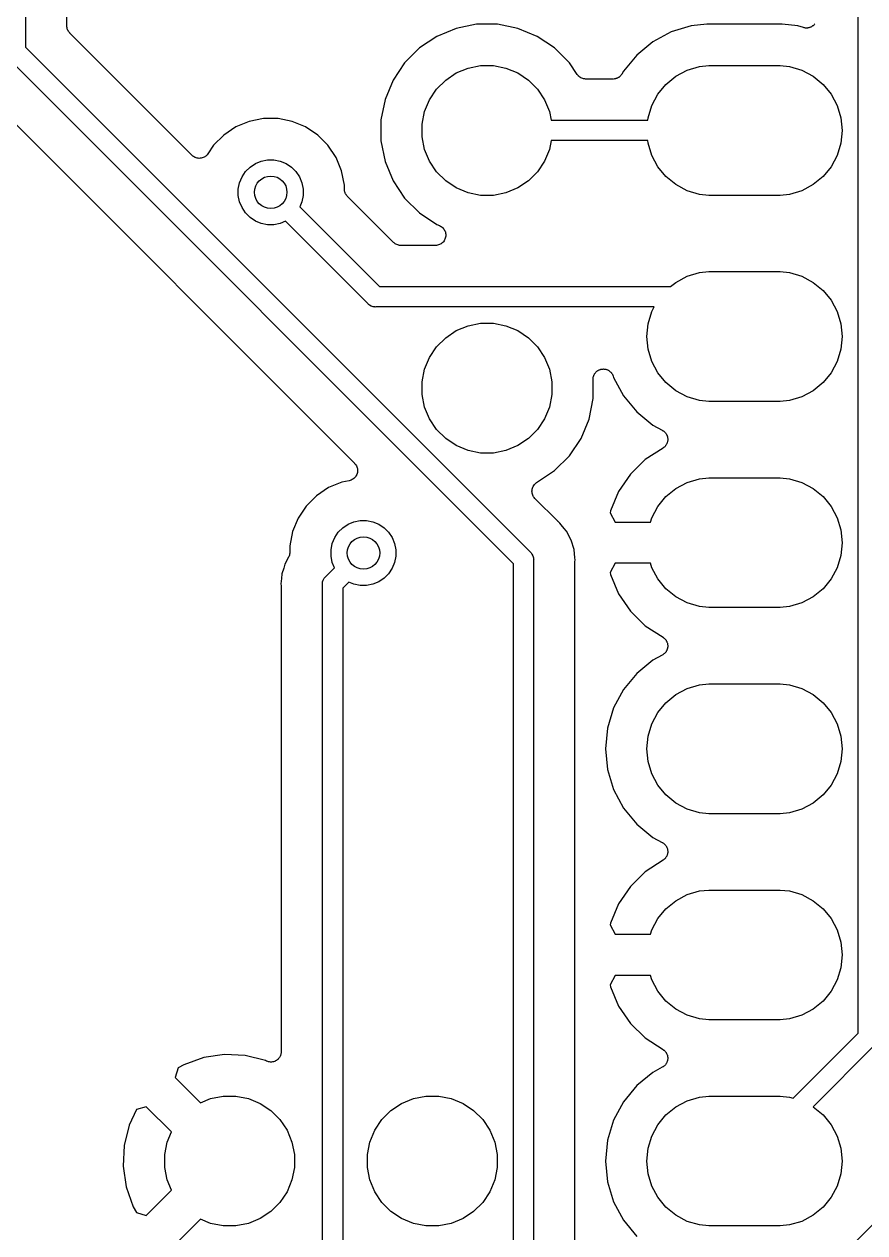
# Model space of a CAD drawing. Extents: x 19 to 115, y -142 to -17.
# Drawn here: x 80.02 to 90.38, y -134.23 to -119.34 of the extents above; entities that cross this region are included whole.
import ezdxf

# ---------------------------------------------------------------- set-up
doc = ezdxf.new("R2010")
doc.units = 0
doc.layers.add('BLACK', color=7, linetype='CONTINUOUS')

msp = doc.modelspace()

# ---------------------------------------------------------------- linework, layer by layer
at = {"layer": 'BLACK', "linetype": 'CONTINUOUS'}
for p, q in [((80.035, -118.043), (80.035, -119.623)), ((80.543, -119.36), (80.543, -118.488)), ((90.3, -131.773), (90.3, -118.417)), ((80.5441, -119.372), (80.543, -119.36)), ((80.5452, -119.384), (80.5441, -119.372)), ((80.5454, -119.384), (80.5452, -119.384)), ((80.5454, -119.385), (80.5454, -119.384)), ((80.5488, -119.396), (80.5454, -119.385)), ((80.5521, -119.407), (80.5488, -119.396)), ((80.5524, -119.408), (80.5521, -119.407)), ((80.5526, -119.409), (80.5524, -119.408)), ((80.5581, -119.419), (80.5526, -119.409)), ((80.5635, -119.429), (80.5581, -119.419)), ((80.5639, -119.43), (80.5635, -119.429)), ((80.5642, -119.43), (80.5639, -119.43)), ((80.5716, -119.44), (80.5642, -119.43)), ((80.579, -119.449), (80.5716, -119.44)), ((80.5799, -119.45), (80.579, -119.449)), ((85.3435, -119.392), (85.1054, -119.491)), ((85.5962, -119.342), (85.3435, -119.392)), ((85.8538, -119.342), (85.5962, -119.342)), ((86.1065, -119.392), (85.8538, -119.342)), ((86.3446, -119.491), (86.1065, -119.392)), ((87.997, -119.436), (87.7698, -119.557)), ((88.2436, -119.361), (87.997, -119.436)), ((88.4357, -119.342), (88.2436, -119.361)), ((89.3643, -119.342), (88.4357, -119.342)), ((89.5564, -119.361), (89.3643, -119.342)), ((89.6281, -119.383), (89.5564, -119.361)), ((89.6339, -119.384), (89.6281, -119.383)), ((89.6395, -119.386), (89.6339, -119.384)), ((89.646, -119.386), (89.6395, -119.386)), ((89.6525, -119.388), (89.646, -119.386)), ((89.6583, -119.388), (89.6525, -119.388)), ((89.6641, -119.388), (89.6583, -119.388)), ((89.6707, -119.388), (89.6641, -119.388)), ((89.6772, -119.388), (89.6707, -119.388)), ((89.683, -119.386), (89.6772, -119.388)), ((89.6888, -119.386), (89.683, -119.386)), ((89.6951, -119.384), (89.6888, -119.386)), ((89.7016, -119.383), (89.6951, -119.384)), ((89.707, -119.381), (89.7016, -119.383)), ((89.7126, -119.379), (89.707, -119.381)), ((89.7184, -119.376), (89.7126, -119.379)), ((89.7245, -119.373), (89.7184, -119.376)), ((89.7294, -119.37), (89.7245, -119.373)), ((89.7346, -119.367), (89.7294, -119.37)), ((89.7397, -119.363), (89.7346, -119.367)), ((89.7451, -119.36), (89.7397, -119.363)), ((89.7493, -119.356), (89.7451, -119.36)), ((89.7539, -119.352), (89.7493, -119.356)), ((89.7581, -119.347), (89.7539, -119.352)), ((89.7628, -119.342), (89.7581, -119.347)), ((89.766, -119.337), (89.7628, -119.342)), ((80.5802, -119.45), (80.5799, -119.45)), ((80.5799, -119.45), (80.5799, -119.45)), ((80.5799, -119.45), (80.5799, -119.45)), ((82.0873, -120.957), (80.5802, -119.45)), ((85.1054, -119.491), (84.8912, -119.634)), ((86.5588, -119.634), (86.3446, -119.491)), ((87.7698, -119.557), (87.5706, -119.721)), ((80.035, -119.623), (86.2591, -125.847)), ((84.8912, -119.634), (84.709, -119.816)), ((86.741, -119.816), (86.5588, -119.634)), ((87.5706, -119.721), (87.4072, -119.92)), ((86.05, -125.992), (79.826, -119.768)), ((84.709, -119.816), (84.5659, -120.03)), ((85.3461, -119.941), (85.4916, -119.881)), ((85.4916, -119.881), (85.6462, -119.85)), ((85.6462, -119.85), (85.8038, -119.85)), ((85.8038, -119.85), (85.9584, -119.881)), ((85.9584, -119.881), (86.1039, -119.941)), ((86.8374, -119.961), (86.741, -119.816)), ((88.1924, -119.907), (88.3432, -119.862)), ((88.3432, -119.862), (88.4607, -119.85)), ((88.4607, -119.85), (89.3393, -119.85)), ((89.3393, -119.85), (89.4568, -119.862)), ((89.4568, -119.862), (89.6076, -119.907)), ((84.5659, -120.03), (84.4673, -120.268)), ((85.1036, -120.14), (85.215, -120.029)), ((85.215, -120.029), (85.3461, -119.941)), ((86.1039, -119.941), (86.235, -120.029)), ((86.235, -120.029), (86.3464, -120.14)), ((86.8449, -119.97), (86.8374, -119.961)), ((86.8523, -119.979), (86.8449, -119.97)), ((86.8528, -119.979), (86.8523, -119.979)), ((86.8532, -119.98), (86.8528, -119.979)), ((86.8623, -119.987), (86.8532, -119.98)), ((86.8713, -119.995), (86.8623, -119.987)), ((86.8718, -119.995), (86.8713, -119.995)), ((86.8723, -119.995), (86.8718, -119.995)), ((86.8827, -120.001), (86.8723, -119.995)), ((86.893, -120.007), (86.8827, -120.001)), ((86.8936, -120.007), (86.893, -120.007)), ((86.8941, -120.007), (86.8936, -120.007)), ((86.9054, -120.011), (86.8941, -120.007)), ((86.9166, -120.014), (86.9054, -120.011)), ((86.9172, -120.014), (86.9166, -120.014)), ((86.9178, -120.014), (86.9172, -120.014)), ((86.9296, -120.016), (86.9178, -120.014)), ((86.9413, -120.017), (86.9296, -120.016)), ((86.9425, -120.017), (86.9413, -120.017)), ((86.943, -120.017), (86.9425, -120.017)), ((86.9425, -120.017), (86.9425, -120.017)), ((86.9425, -120.017), (86.9425, -120.017)), ((87.2791, -120.017), (86.943, -120.017)), ((87.2847, -120.016), (87.2791, -120.017)), ((87.2903, -120.017), (87.2847, -120.016)), ((87.297, -120.015), (87.2903, -120.017)), ((87.3038, -120.015), (87.297, -120.015)), ((87.3092, -120.013), (87.3038, -120.015)), ((87.3147, -120.012), (87.3092, -120.013)), ((87.321, -120.009), (87.3147, -120.012)), ((87.3275, -120.007), (87.321, -120.009)), ((87.3325, -120.005), (87.3275, -120.007)), ((87.3377, -120.003), (87.3325, -120.005)), ((87.3434, -119.999), (87.3377, -120.003)), ((87.3494, -119.996), (87.3434, -119.999)), ((87.3537, -119.992), (87.3494, -119.996)), ((87.3585, -119.989), (87.3537, -119.992)), ((87.3633, -119.984), (87.3585, -119.989)), ((87.3686, -119.98), (87.3633, -119.984)), ((87.3722, -119.976), (87.3686, -119.98)), ((87.3762, -119.972), (87.3722, -119.976)), ((87.3801, -119.966), (87.3762, -119.972)), ((87.3844, -119.961), (87.3801, -119.966)), ((87.3871, -119.956), (87.3844, -119.961)), ((87.3903, -119.951), (87.3871, -119.956)), ((87.3911, -119.95), (87.3903, -119.951)), ((87.4072, -119.92), (87.3911, -119.95)), ((87.9316, -120.082), (88.0534, -119.982)), ((88.0534, -119.982), (88.1924, -119.907)), ((89.6076, -119.907), (89.7466, -119.982)), ((89.7466, -119.982), (89.8684, -120.082)), ((79.4888, -120.149), (84.0914, -124.752)), ((85.016, -120.271), (85.1036, -120.14)), ((86.3464, -120.14), (86.434, -120.271)), ((87.8316, -120.203), (87.9316, -120.082)), ((89.8684, -120.082), (89.9684, -120.203)), ((84.4673, -120.268), (84.417, -120.521)), ((84.9557, -120.417), (85.016, -120.271)), ((86.434, -120.271), (86.4943, -120.417)), ((87.7116, -120.493), (87.7573, -120.342)), ((87.7573, -120.342), (87.8316, -120.203)), ((89.9684, -120.203), (90.0427, -120.342)), ((90.0427, -120.342), (90.0884, -120.493)), ((84.925, -120.571), (84.9557, -120.417)), ((86.4943, -120.417), (86.5158, -120.525)), ((82.6279, -120.607), (82.4792, -120.707)), ((82.7931, -120.539), (82.6279, -120.607)), ((82.9686, -120.504), (82.7931, -120.539)), ((83.1474, -120.504), (82.9686, -120.504)), ((83.3229, -120.539), (83.1474, -120.504)), ((83.4881, -120.607), (83.3229, -120.539)), ((83.6368, -120.707), (83.4881, -120.607)), ((84.417, -120.521), (84.417, -120.779)), ((84.925, -120.729), (84.925, -120.571)), ((86.5158, -120.525), (87.7084, -120.525)), ((87.7084, -120.525), (87.7116, -120.493)), ((90.0884, -120.493), (90.1039, -120.65)), ((82.4792, -120.707), (82.3527, -120.833)), ((83.7633, -120.833), (83.6368, -120.707)), ((84.417, -120.779), (84.4673, -121.032)), ((84.9557, -120.883), (84.925, -120.729)), ((86.5158, -120.775), (86.4943, -120.883)), ((87.7084, -120.775), (86.5158, -120.775)), ((87.7116, -120.807), (87.7084, -120.775)), ((90.1039, -120.65), (90.0884, -120.807)), ((82.2817, -120.939), (82.274, -120.949)), ((82.2822, -120.939), (82.2817, -120.939)), ((82.2827, -120.938), (82.2822, -120.939)), ((82.2822, -120.939), (82.2822, -120.939)), ((82.2822, -120.939), (82.2822, -120.939)), ((82.3527, -120.833), (82.2827, -120.938)), ((83.8627, -120.982), (83.7633, -120.833)), ((85.016, -121.029), (84.9557, -120.883)), ((86.4943, -120.883), (86.434, -121.029)), ((87.7573, -120.958), (87.7116, -120.807)), ((90.0884, -120.807), (90.0427, -120.958)), ((82.0966, -120.965), (82.0873, -120.957)), ((82.1059, -120.972), (82.0966, -120.965)), ((82.1062, -120.973), (82.1059, -120.972)), ((82.1065, -120.973), (82.1062, -120.973)), ((82.117, -120.979), (82.1065, -120.973)), ((82.1276, -120.984), (82.117, -120.979)), ((82.128, -120.984), (82.1276, -120.984)), ((82.1283, -120.985), (82.128, -120.984)), ((82.1399, -120.988), (82.1283, -120.985)), ((82.1513, -120.992), (82.1399, -120.988)), ((82.1517, -120.992), (82.1513, -120.992)), ((82.152, -120.992), (82.1517, -120.992)), ((82.164, -120.993), (82.152, -120.992)), ((82.1759, -120.994), (82.164, -120.993)), ((82.1763, -120.994), (82.1759, -120.994)), ((82.1767, -120.994), (82.1763, -120.994)), ((82.1887, -120.993), (82.1767, -120.994)), ((82.2006, -120.992), (82.1887, -120.993)), ((82.201, -120.992), (82.2006, -120.992)), ((82.2014, -120.992), (82.201, -120.992)), ((82.213, -120.989), (82.2014, -120.992)), ((82.2244, -120.985), (82.213, -120.989)), ((82.2247, -120.985), (82.2244, -120.985)), ((82.2251, -120.985), (82.2247, -120.985)), ((82.2359, -120.979), (82.2251, -120.985)), ((82.2464, -120.974), (82.2359, -120.979)), ((82.2467, -120.974), (82.2464, -120.974)), ((82.2471, -120.973), (82.2467, -120.974)), ((82.2564, -120.966), (82.2471, -120.973)), ((82.2658, -120.958), (82.2564, -120.966)), ((82.266, -120.958), (82.2658, -120.958)), ((82.2663, -120.958), (82.266, -120.958)), ((82.274, -120.949), (82.2663, -120.958)), ((82.803, -121.101), (82.8685, -121.058)), ((82.8685, -121.058), (82.9413, -121.027)), ((82.9413, -121.027), (83.0186, -121.012)), ((83.0186, -121.012), (83.0974, -121.012)), ((83.0974, -121.012), (83.1747, -121.027)), ((83.1747, -121.027), (83.2475, -121.058)), ((83.2475, -121.058), (83.313, -121.101)), ((83.9311, -121.147), (83.8627, -120.982)), ((84.4673, -121.032), (84.5659, -121.27)), ((85.1036, -121.16), (85.016, -121.029)), ((86.434, -121.029), (86.3464, -121.16)), ((87.8316, -121.097), (87.7573, -120.958)), ((90.0427, -120.958), (89.9684, -121.097)), ((82.6734, -121.295), (82.7035, -121.223)), ((82.7035, -121.223), (82.7473, -121.157)), ((82.7473, -121.157), (82.803, -121.101)), ((83.313, -121.101), (83.3687, -121.157)), ((83.3687, -121.157), (83.4125, -121.223)), ((83.4125, -121.223), (83.4426, -121.295)), ((83.966, -121.323), (83.9311, -121.147)), ((85.215, -121.271), (85.1036, -121.16)), ((86.3464, -121.16), (86.235, -121.271)), ((87.9316, -121.218), (87.8316, -121.097)), ((88.0534, -121.318), (87.9316, -121.218)), ((89.8684, -121.218), (89.7466, -121.318)), ((89.9684, -121.097), (89.8684, -121.218)), ((82.658, -121.373), (82.6734, -121.295)), ((82.658, -121.451), (82.658, -121.373)), ((83.4426, -121.295), (83.458, -121.373)), ((83.458, -121.373), (83.458, -121.451)), ((83.966, -121.372), (83.966, -121.323)), ((83.9671, -121.384), (83.966, -121.372)), ((83.9682, -121.396), (83.9671, -121.384)), ((84.5659, -121.27), (84.709, -121.484)), ((85.3461, -121.359), (85.215, -121.271)), ((85.4916, -121.419), (85.3461, -121.359)), ((86.1039, -121.359), (85.9584, -121.419)), ((86.235, -121.271), (86.1039, -121.359)), ((88.1924, -121.393), (88.0534, -121.318)), ((89.7466, -121.318), (89.6076, -121.393)), ((82.6734, -121.529), (82.658, -121.451)), ((82.7035, -121.601), (82.6734, -121.529)), ((83.4426, -121.529), (83.4159, -121.593)), ((83.458, -121.451), (83.4426, -121.529)), ((83.9684, -121.396), (83.9682, -121.396)), ((83.9684, -121.397), (83.9684, -121.396)), ((83.9718, -121.408), (83.9684, -121.397)), ((83.9751, -121.419), (83.9718, -121.408)), ((83.9754, -121.42), (83.9751, -121.419)), ((83.9756, -121.421), (83.9754, -121.42)), ((83.9811, -121.431), (83.9756, -121.421)), ((83.9865, -121.441), (83.9811, -121.431)), ((83.9869, -121.442), (83.9865, -121.441)), ((83.9872, -121.442), (83.9869, -121.442)), ((83.9946, -121.452), (83.9872, -121.442)), ((84.002, -121.461), (83.9946, -121.452)), ((84.0029, -121.462), (84.002, -121.461)), ((84.0032, -121.462), (84.0029, -121.462)), ((84.0029, -121.462), (84.0029, -121.462)), ((84.0029, -121.462), (84.0029, -121.462)), ((84.571, -122.03), (84.0032, -121.462)), ((84.709, -121.484), (84.8912, -121.666)), ((85.6462, -121.45), (85.4916, -121.419)), ((85.8038, -121.45), (85.6462, -121.45)), ((85.9584, -121.419), (85.8038, -121.45)), ((88.3432, -121.438), (88.1924, -121.393)), ((88.4607, -121.45), (88.3432, -121.438)), ((89.3393, -121.45), (88.4607, -121.45)), ((89.4568, -121.438), (89.3393, -121.45)), ((89.6076, -121.393), (89.4568, -121.438)), ((82.7473, -121.667), (82.7035, -121.601)), ((82.803, -121.723), (82.7473, -121.667)), ((83.4159, -121.593), (84.3978, -122.575)), ((84.8912, -121.666), (85.1054, -121.809)), ((82.8685, -121.766), (82.803, -121.723)), ((82.9413, -121.797), (82.8685, -121.766)), ((83.0186, -121.812), (82.9413, -121.797)), ((83.0974, -121.812), (83.0186, -121.812)), ((83.1747, -121.797), (83.0974, -121.812)), ((83.2391, -121.77), (83.1747, -121.797)), ((84.2533, -122.784), (83.2391, -121.77)), ((85.1054, -121.809), (85.1381, -121.823)), ((85.1381, -121.823), (85.1395, -121.823)), ((85.1395, -121.823), (85.1395, -121.823)), ((85.1395, -121.823), (85.1395, -121.823)), ((85.1395, -121.823), (85.1397, -121.823)), ((85.1397, -121.823), (85.1506, -121.829)), ((85.1506, -121.829), (85.1612, -121.835)), ((85.1612, -121.835), (85.1613, -121.835)), ((85.1613, -121.835), (85.1614, -121.835)), ((85.1614, -121.835), (85.1708, -121.843)), ((85.1708, -121.843), (85.1802, -121.851)), ((85.1802, -121.851), (85.1803, -121.851)), ((85.1803, -121.851), (85.1804, -121.851)), ((85.1804, -121.851), (85.1878, -121.861)), ((85.1878, -121.861), (85.1958, -121.87)), ((85.1958, -121.87), (85.1958, -121.871)), ((85.1958, -121.871), (85.1959, -121.871)), ((85.1959, -121.871), (85.2014, -121.881)), ((85.2014, -121.881), (85.2073, -121.892)), ((85.2102, -121.977), (85.2066, -121.989)), ((85.2073, -121.892), (85.2073, -121.893)), ((85.2073, -121.893), (85.2073, -121.893)), ((85.2073, -121.893), (85.2109, -121.905)), ((85.2139, -121.966), (85.2102, -121.977)), ((85.2109, -121.905), (85.2142, -121.916)), ((85.2152, -121.953), (85.2139, -121.966)), ((85.2139, -121.966), (85.2139, -121.966)), ((85.2139, -121.966), (85.2139, -121.966)), ((85.2142, -121.916), (85.2143, -121.916)), ((85.2143, -121.916), (85.2143, -121.916)), ((85.2143, -121.916), (85.2154, -121.929)), ((85.2165, -121.941), (85.2152, -121.953)), ((85.2154, -121.929), (85.2165, -121.941)), ((85.2165, -121.941), (85.2165, -121.941)), ((85.2165, -121.941), (85.2165, -121.941)), ((84.5801, -122.037), (84.571, -122.03)), ((84.5891, -122.045), (84.5801, -122.037)), ((84.5896, -122.045), (84.5891, -122.045)), ((84.5902, -122.046), (84.5896, -122.045)), ((84.6005, -122.051), (84.5902, -122.046)), ((84.6108, -122.057), (84.6005, -122.051)), ((84.6114, -122.057), (84.6108, -122.057)), ((84.612, -122.057), (84.6114, -122.057)), ((84.6232, -122.061), (84.612, -122.057)), ((84.6344, -122.064), (84.6232, -122.061)), ((84.6351, -122.064), (84.6344, -122.064)), ((84.6357, -122.064), (84.6351, -122.064)), ((84.6474, -122.066), (84.6357, -122.064)), ((84.659, -122.067), (84.6474, -122.066)), ((84.6603, -122.067), (84.659, -122.067)), ((84.6604, -122.067), (84.6603, -122.067)), ((84.6604, -122.067), (84.6604, -122.067)), ((84.6608, -122.067), (84.6604, -122.067)), ((85.0895, -122.067), (84.6608, -122.067)), ((85.1016, -122.066), (85.0895, -122.067)), ((85.114, -122.065), (85.1016, -122.066)), ((85.1141, -122.065), (85.114, -122.065)), ((85.1142, -122.065), (85.1141, -122.065)), ((85.1258, -122.061), (85.1142, -122.065)), ((85.1377, -122.057), (85.1258, -122.061)), ((85.1378, -122.057), (85.1377, -122.057)), ((85.1379, -122.057), (85.1378, -122.057)), ((85.1487, -122.052), (85.1379, -122.057)), ((85.1596, -122.046), (85.1487, -122.052)), ((85.1597, -122.046), (85.1596, -122.046)), ((85.1598, -122.046), (85.1597, -122.046)), ((85.1692, -122.038), (85.1598, -122.046)), ((85.1788, -122.03), (85.1692, -122.038)), ((85.1789, -122.03), (85.1788, -122.03)), ((85.179, -122.03), (85.1789, -122.03)), ((85.1867, -122.021), (85.179, -122.03)), ((85.1947, -122.011), (85.1867, -122.021)), ((85.1948, -122.011), (85.1947, -122.011)), ((85.1947, -122.011), (85.1947, -122.011)), ((85.2005, -122), (85.1948, -122.011)), ((85.2065, -121.989), (85.2005, -122)), ((85.2066, -121.989), (85.2065, -121.989)), ((85.2065, -121.989), (85.2065, -121.989)), ((88.1924, -122.447), (88.3432, -122.402)), ((88.3432, -122.402), (88.4607, -122.39)), ((88.4607, -122.39), (89.3393, -122.39)), ((89.3393, -122.39), (89.4568, -122.402)), ((89.4568, -122.402), (89.6076, -122.447)), ((84.3978, -122.575), (87.9883, -122.575)), ((87.9883, -122.575), (88.0534, -122.522)), ((88.0534, -122.522), (88.1924, -122.447)), ((89.6076, -122.447), (89.7466, -122.522)), ((89.7466, -122.522), (89.8684, -122.622)), ((89.8684, -122.622), (89.9684, -122.743)), ((84.2572, -122.789), (84.2533, -122.784)), ((84.2619, -122.793), (84.2572, -122.789)), ((84.2762, -122.804), (84.2619, -122.793)), ((84.2941, -122.814), (84.2762, -122.804)), ((84.2979, -122.816), (84.2941, -122.814)), ((84.3215, -122.823), (84.2979, -122.816)), ((84.3399, -122.825), (84.3215, -122.823)), ((84.346, -122.826), (84.3399, -122.825)), ((84.3399, -122.825), (84.3399, -122.825)), ((84.3521, -122.825), (84.346, -122.826)), ((87.788, -122.825), (84.3521, -122.825)), ((87.7573, -122.882), (87.788, -122.825)), ((89.9684, -122.743), (90.0427, -122.882)), ((87.7116, -123.033), (87.7573, -122.882)), ((90.0427, -122.882), (90.0884, -123.033)), ((85.215, -123.204), (85.3461, -123.116)), ((85.3461, -123.116), (85.4916, -123.056)), ((85.4916, -123.056), (85.6462, -123.025)), ((85.6462, -123.025), (85.8038, -123.025)), ((85.8038, -123.025), (85.9584, -123.056)), ((85.9584, -123.056), (86.1039, -123.116)), ((86.1039, -123.116), (86.235, -123.204)), ((87.6961, -123.19), (87.7116, -123.033)), ((90.0884, -123.033), (90.1039, -123.19)), ((85.016, -123.446), (85.1036, -123.315)), ((85.1036, -123.315), (85.215, -123.204)), ((86.235, -123.204), (86.3464, -123.315)), ((86.3464, -123.315), (86.434, -123.446)), ((87.7116, -123.347), (87.6961, -123.19)), ((90.1039, -123.19), (90.0884, -123.347)), ((84.9557, -123.592), (85.016, -123.446)), ((86.434, -123.446), (86.4943, -123.592)), ((87.7573, -123.498), (87.7116, -123.347)), ((90.0884, -123.347), (90.0427, -123.498)), ((84.925, -123.746), (84.9557, -123.592)), ((86.4943, -123.592), (86.525, -123.746)), ((87.0759, -123.621), (87.0803, -123.617)), ((87.0803, -123.617), (87.0855, -123.614)), ((87.0855, -123.614), (87.0905, -123.61)), ((87.0905, -123.61), (87.0959, -123.607)), ((87.0959, -123.607), (87.101, -123.604)), ((87.101, -123.604), (87.1068, -123.601)), ((87.1068, -123.601), (87.1124, -123.598)), ((87.1124, -123.598), (87.1183, -123.597)), ((87.1183, -123.597), (87.124, -123.594)), ((87.124, -123.594), (87.1302, -123.593)), ((87.1302, -123.593), (87.1362, -123.591)), ((87.1362, -123.591), (87.1423, -123.591)), ((87.1423, -123.591), (87.1483, -123.59)), ((87.1483, -123.59), (87.1546, -123.59)), ((87.1546, -123.59), (87.1609, -123.589)), ((87.1609, -123.589), (87.167, -123.59)), ((87.167, -123.59), (87.1731, -123.59)), ((87.1731, -123.59), (87.1793, -123.591)), ((87.1793, -123.591), (87.1855, -123.592)), ((87.1855, -123.592), (87.1914, -123.593)), ((87.1914, -123.593), (87.1974, -123.595)), ((87.1974, -123.595), (87.2032, -123.597)), ((87.2032, -123.597), (87.2092, -123.599)), ((87.2092, -123.599), (87.2146, -123.602)), ((87.2146, -123.602), (87.2203, -123.604)), ((87.2203, -123.604), (87.2255, -123.608)), ((87.2255, -123.608), (87.231, -123.611)), ((87.231, -123.611), (87.2357, -123.615)), ((87.2357, -123.615), (87.2408, -123.618)), ((87.2408, -123.618), (87.2453, -123.623)), ((87.8316, -123.637), (87.7573, -123.498)), ((90.0427, -123.498), (89.9684, -123.637)), ((84.925, -123.904), (84.925, -123.746)), ((86.525, -123.746), (86.525, -123.904)), ((87.033, -123.714), (87.0337, -123.708)), ((87.033, -123.716), (87.033, -123.714)), ((87.033, -123.954), (87.033, -123.716)), ((87.0337, -123.708), (87.0338, -123.702)), ((87.0338, -123.702), (87.0351, -123.696)), ((87.0351, -123.696), (87.0358, -123.69)), ((87.0358, -123.69), (87.0376, -123.684)), ((87.0376, -123.684), (87.0389, -123.678)), ((87.0389, -123.678), (87.0414, -123.672)), ((87.0414, -123.672), (87.0433, -123.666)), ((87.0433, -123.666), (87.0462, -123.661)), ((87.0462, -123.661), (87.0486, -123.655)), ((87.0486, -123.655), (87.0522, -123.65)), ((87.0522, -123.65), (87.0552, -123.644)), ((87.0552, -123.644), (87.0592, -123.64)), ((87.0592, -123.64), (87.0626, -123.635)), ((87.0626, -123.635), (87.0671, -123.63)), ((87.0671, -123.63), (87.0711, -123.625)), ((87.0711, -123.625), (87.0759, -123.621)), ((87.2453, -123.623), (87.2501, -123.627)), ((87.2501, -123.627), (87.254, -123.631)), ((87.254, -123.631), (87.2583, -123.636)), ((87.2583, -123.636), (87.2618, -123.641)), ((87.2618, -123.641), (87.2658, -123.646)), ((87.2658, -123.646), (87.2687, -123.651)), ((87.2687, -123.651), (87.2721, -123.656)), ((87.2721, -123.656), (87.2745, -123.662)), ((87.2745, -123.662), (87.2774, -123.668)), ((87.2774, -123.668), (87.2792, -123.673)), ((87.2792, -123.673), (87.2815, -123.679)), ((87.2815, -123.679), (87.2857, -123.693)), ((87.2857, -123.693), (87.4072, -123.92)), ((87.9316, -123.758), (87.8316, -123.637)), ((88.0534, -123.858), (87.9316, -123.758)), ((89.8684, -123.758), (89.7466, -123.858)), ((89.9684, -123.637), (89.8684, -123.758)), ((84.9557, -124.058), (84.925, -123.904)), ((86.525, -123.904), (86.4943, -124.058)), ((88.1924, -123.933), (88.0534, -123.858)), ((89.7466, -123.858), (89.6076, -123.933)), ((85.016, -124.204), (84.9557, -124.058)), ((86.4943, -124.058), (86.434, -124.204)), ((86.9827, -124.207), (87.033, -123.954)), ((87.4072, -123.92), (87.5706, -124.119)), ((88.3432, -123.978), (88.1924, -123.933)), ((88.4607, -123.99), (88.3432, -123.978)), ((89.3393, -123.99), (88.4607, -123.99)), ((89.4568, -123.978), (89.3393, -123.99)), ((89.6076, -123.933), (89.4568, -123.978)), ((85.1036, -124.335), (85.016, -124.204)), ((86.434, -124.204), (86.3464, -124.335)), ((86.8841, -124.445), (86.9827, -124.207)), ((87.5706, -124.119), (87.7698, -124.283)), ((85.215, -124.446), (85.1036, -124.335)), ((86.3464, -124.335), (86.235, -124.446)), ((87.7698, -124.283), (87.8866, -124.345)), ((87.8866, -124.345), (87.8882, -124.346)), ((87.8882, -124.346), (87.8936, -124.35)), ((87.8936, -124.35), (87.8993, -124.353)), ((87.8993, -124.353), (87.9037, -124.357)), ((87.9037, -124.357), (87.9086, -124.36)), ((87.9086, -124.36), (87.9132, -124.365)), ((85.3461, -124.534), (85.215, -124.446)), ((86.235, -124.446), (86.1039, -124.534)), ((86.741, -124.659), (86.8841, -124.445)), ((87.9132, -124.365), (87.9181, -124.369)), ((87.9181, -124.369), (87.9218, -124.374)), ((87.9218, -124.374), (87.9259, -124.378)), ((87.9259, -124.378), (87.9295, -124.383)), ((87.9295, -124.383), (87.9335, -124.389)), ((87.9335, -124.389), (87.9362, -124.394)), ((87.9362, -124.394), (87.9394, -124.399)), ((87.9406, -124.512), (87.9383, -124.518)), ((87.9394, -124.399), (87.9419, -124.405)), ((87.9435, -124.507), (87.9406, -124.512)), ((87.9419, -124.405), (87.9448, -124.411)), ((87.9454, -124.501), (87.9435, -124.507)), ((87.9448, -124.411), (87.9465, -124.416)), ((87.948, -124.495), (87.9454, -124.501)), ((87.9465, -124.416), (87.9487, -124.422)), ((87.9492, -124.489), (87.948, -124.495)), ((87.9487, -124.422), (87.9499, -124.428)), ((87.951, -124.484), (87.9492, -124.489)), ((87.9499, -124.428), (87.9517, -124.434)), ((87.9517, -124.477), (87.951, -124.484)), ((87.9517, -124.434), (87.9522, -124.44)), ((87.953, -124.471), (87.9517, -124.477)), ((87.9522, -124.44), (87.9532, -124.446)), ((87.9531, -124.465), (87.953, -124.471)), ((87.9537, -124.459), (87.9531, -124.465)), ((87.9532, -124.446), (87.9532, -124.453)), ((87.9532, -124.453), (87.9537, -124.459)), ((85.4916, -124.594), (85.3461, -124.534)), ((85.6462, -124.625), (85.4916, -124.594)), ((85.8038, -124.625), (85.6462, -124.625)), ((85.9584, -124.594), (85.8038, -124.625)), ((86.1039, -124.534), (85.9584, -124.594)), ((86.5588, -124.841), (86.741, -124.659)), ((87.8962, -124.564), (87.6771, -124.707)), ((87.9013, -124.559), (87.8962, -124.564)), ((87.9068, -124.556), (87.9013, -124.559)), ((87.911, -124.552), (87.9068, -124.556)), ((87.9156, -124.548), (87.911, -124.552)), ((87.9198, -124.543), (87.9156, -124.548)), ((87.9244, -124.538), (87.9198, -124.543)), ((87.9277, -124.534), (87.9244, -124.538)), ((87.9315, -124.529), (87.9277, -124.534)), ((87.9347, -124.523), (87.9315, -124.529)), ((87.9383, -124.518), (87.9347, -124.523)), ((84.0914, -124.752), (84.0922, -124.752)), ((84.0922, -124.752), (84.0922, -124.752)), ((84.0922, -124.752), (84.0923, -124.752)), ((84.0923, -124.752), (84.0926, -124.753)), ((84.0926, -124.753), (84.1002, -124.762)), ((84.1002, -124.762), (84.1078, -124.772)), ((84.1078, -124.772), (84.1079, -124.772)), ((84.1079, -124.772), (84.1081, -124.772)), ((84.1081, -124.772), (84.1137, -124.783)), ((84.1137, -124.783), (84.1193, -124.794)), ((84.1193, -124.794), (84.1194, -124.794)), ((84.1194, -124.794), (84.1195, -124.794)), ((84.1195, -124.794), (84.1229, -124.806)), ((84.1229, -124.806), (84.1263, -124.817)), ((87.6771, -124.707), (87.4933, -124.887)), ((84.0496, -124.959), (84.0379, -124.962)), ((84.0498, -124.959), (84.0496, -124.959)), ((84.0501, -124.959), (84.0498, -124.959)), ((84.0606, -124.953), (84.0501, -124.959)), ((84.0715, -124.947), (84.0606, -124.953)), ((84.0717, -124.947), (84.0715, -124.947)), ((84.072, -124.947), (84.0717, -124.947)), ((84.0812, -124.94), (84.072, -124.947)), ((84.0908, -124.932), (84.0812, -124.94)), ((84.0909, -124.932), (84.0908, -124.932)), ((84.0912, -124.931), (84.0909, -124.932)), ((84.0988, -124.922), (84.0912, -124.931)), ((84.1066, -124.913), (84.0988, -124.922)), ((84.1068, -124.913), (84.1066, -124.913)), ((84.1069, -124.912), (84.1068, -124.913)), ((84.1127, -124.902), (84.1069, -124.912)), ((84.1185, -124.891), (84.1127, -124.902)), ((84.1186, -124.891), (84.1185, -124.891)), ((84.1187, -124.891), (84.1186, -124.891)), ((84.1223, -124.879), (84.1187, -124.891)), ((84.1259, -124.867), (84.1223, -124.879)), ((84.126, -124.867), (84.1259, -124.867)), ((84.1259, -124.867), (84.1259, -124.867)), ((84.1273, -124.855), (84.126, -124.867)), ((84.1263, -124.817), (84.1263, -124.818)), ((84.1263, -124.818), (84.1264, -124.818)), ((84.1264, -124.818), (84.1275, -124.83)), ((84.1286, -124.843), (84.1273, -124.855)), ((84.1275, -124.83), (84.1286, -124.842)), ((84.1286, -124.842), (84.1286, -124.842)), ((84.1286, -124.842), (84.1286, -124.843)), ((86.3352, -124.99), (86.5588, -124.841)), ((87.4933, -124.887), (87.3482, -125.1)), ((88.1924, -124.987), (88.3432, -124.942)), ((88.3432, -124.942), (88.4607, -124.93)), ((88.4607, -124.93), (89.3393, -124.93)), ((89.3393, -124.93), (89.4568, -124.942)), ((89.4568, -124.942), (89.6076, -124.987)), ((83.7709, -125.052), (83.6222, -125.152)), ((83.9361, -124.984), (83.7709, -125.052)), ((84.0264, -124.966), (83.9361, -124.984)), ((84.0379, -124.962), (84.0264, -124.966)), ((86.2788, -125.095), (86.2801, -125.083)), ((86.2799, -125.107), (86.2788, -125.095)), ((86.2788, -125.095), (86.2788, -125.095)), ((86.2788, -125.095), (86.2788, -125.095)), ((86.2809, -125.119), (86.2799, -125.107)), ((86.2801, -125.083), (86.2813, -125.071)), ((86.2813, -125.071), (86.2814, -125.07)), ((86.2814, -125.07), (86.2815, -125.07)), ((86.2815, -125.07), (86.285, -125.059)), ((86.285, -125.059), (86.2886, -125.047)), ((86.2886, -125.047), (86.2888, -125.047)), ((86.2888, -125.047), (86.2889, -125.046)), ((86.2889, -125.046), (86.2946, -125.036)), ((86.2946, -125.036), (86.3003, -125.025)), ((86.3003, -125.025), (86.3006, -125.025)), ((86.3006, -125.025), (86.3007, -125.025)), ((86.3007, -125.025), (86.3084, -125.015)), ((86.3084, -125.015), (86.3161, -125.006)), ((86.3161, -125.006), (86.3164, -125.006)), ((86.3164, -125.006), (86.3166, -125.006)), ((86.3166, -125.006), (86.326, -124.998)), ((86.326, -124.998), (86.3352, -124.99)), ((87.3482, -125.1), (87.2473, -125.337)), ((87.9316, -125.162), (88.0534, -125.062)), ((88.0534, -125.062), (88.1924, -124.987)), ((89.6076, -124.987), (89.7466, -125.062)), ((89.7466, -125.062), (89.8684, -125.162)), ((83.6222, -125.152), (83.4957, -125.278)), ((86.2811, -125.12), (86.2809, -125.119)), ((86.2845, -125.132), (86.2811, -125.12)), ((86.2811, -125.12), (86.2811, -125.12)), ((86.2879, -125.143), (86.2845, -125.132)), ((86.288, -125.143), (86.2879, -125.143)), ((86.2882, -125.144), (86.288, -125.143)), ((86.2938, -125.155), (86.2882, -125.144)), ((86.2993, -125.165), (86.2938, -125.155)), ((86.2995, -125.165), (86.2993, -125.165)), ((86.2997, -125.166), (86.2995, -125.165)), ((86.3072, -125.175), (86.2997, -125.166)), ((86.3147, -125.185), (86.3072, -125.175)), ((86.3153, -125.185), (86.3147, -125.185)), ((86.316, -125.186), (86.3153, -125.185)), ((86.3153, -125.185), (86.3153, -125.185)), ((86.3153, -125.185), (86.3153, -125.185)), ((86.5962, -125.466), (86.316, -125.186)), ((87.8316, -125.283), (87.9316, -125.162)), ((89.8684, -125.162), (89.9684, -125.283)), ((83.4957, -125.278), (83.3963, -125.427)), ((87.2473, -125.337), (87.2421, -125.361)), ((87.2421, -125.361), (87.3052, -125.476)), ((87.7573, -125.422), (87.8316, -125.283)), ((89.9684, -125.283), (90.0427, -125.422)), ((83.3963, -125.427), (83.3279, -125.592)), ((83.8903, -125.602), (83.946, -125.546)), ((83.946, -125.546), (84.0115, -125.503)), ((84.0115, -125.503), (84.0843, -125.472)), ((84.0843, -125.472), (84.1616, -125.457)), ((84.1616, -125.457), (84.2404, -125.457)), ((84.2404, -125.457), (84.3177, -125.472)), ((84.3177, -125.472), (84.3905, -125.503)), ((84.3905, -125.503), (84.456, -125.546)), ((84.456, -125.546), (84.5117, -125.602)), ((86.6003, -125.469), (86.5962, -125.466)), ((86.6041, -125.473), (86.6003, -125.469)), ((86.6054, -125.474), (86.6041, -125.473)), ((86.6248, -125.49), (86.6054, -125.474)), ((86.6406, -125.51), (86.6248, -125.49)), ((86.6778, -125.555), (86.6406, -125.51)), ((86.6406, -125.51), (86.6406, -125.51)), ((86.7039, -125.587), (86.6778, -125.555)), ((86.6778, -125.555), (86.6778, -125.555)), ((87.3052, -125.476), (87.7411, -125.476)), ((87.7411, -125.476), (87.7573, -125.422)), ((90.0427, -125.422), (90.0884, -125.573)), ((83.3279, -125.592), (83.293, -125.768)), ((83.8164, -125.74), (83.8465, -125.668)), ((83.8465, -125.668), (83.8903, -125.602)), ((84.5117, -125.602), (84.5555, -125.668)), ((84.5555, -125.668), (84.5856, -125.74)), ((86.7626, -125.697), (86.7039, -125.587)), ((86.7988, -125.816), (86.7626, -125.697)), ((90.0884, -125.573), (90.1039, -125.73)), ((83.293, -125.851), (83.2924, -125.857)), ((83.293, -125.768), (83.293, -125.849)), ((83.293, -125.849), (83.293, -125.851)), ((83.801, -125.818), (83.8164, -125.74)), ((83.801, -125.896), (83.801, -125.818)), ((84.5856, -125.74), (84.601, -125.818)), ((84.601, -125.818), (84.601, -125.896)), ((86.2591, -125.847), (86.2638, -125.851)), ((86.2638, -125.851), (86.2677, -125.856)), ((86.8086, -125.915), (86.7988, -125.816)), ((90.1039, -125.73), (90.0884, -125.887)), ((83.2324, -125.995), (83.2173, -126.044)), ((83.278, -125.909), (83.2324, -125.995)), ((83.2801, -125.904), (83.278, -125.909)), ((83.2827, -125.899), (83.2801, -125.904)), ((83.2848, -125.893), (83.2827, -125.899)), ((83.2875, -125.886), (83.2848, -125.893)), ((83.2886, -125.881), (83.2875, -125.886)), ((83.2902, -125.876), (83.2886, -125.881)), ((83.291, -125.869), (83.2902, -125.876)), ((83.2924, -125.862), (83.291, -125.869)), ((83.2924, -125.857), (83.2924, -125.862)), ((83.8164, -125.974), (83.801, -125.896)), ((83.8431, -126.038), (83.8164, -125.974)), ((84.5856, -125.974), (84.5555, -126.046)), ((84.601, -125.896), (84.5856, -125.974)), ((86.05, -135.15), (86.05, -125.992)), ((86.2677, -125.856), (86.2677, -125.856)), ((86.2677, -125.856), (86.2746, -125.864)), ((86.2746, -125.864), (86.2794, -125.87)), ((86.2794, -125.87), (86.291, -125.892)), ((86.291, -125.892), (86.2982, -125.915)), ((86.2982, -125.915), (86.3, -125.934)), ((86.3, -125.934), (86.3, -125.934)), ((86.3, -125.934), (86.3006, -125.94)), ((86.3006, -125.94), (86.3, -125.946)), ((86.3, -125.946), (86.3, -135.104)), ((86.808, -125.976), (86.8086, -125.97)), ((86.808, -125.977), (86.808, -125.976)), ((86.808, -134.841), (86.808, -125.977)), ((86.8111, -125.94), (86.8086, -125.915)), ((86.8086, -125.915), (86.8086, -125.915)), ((86.8086, -125.965), (86.8111, -125.94)), ((86.8086, -125.97), (86.8086, -125.965)), ((87.3052, -125.984), (87.2421, -126.099)), ((87.7411, -125.984), (87.3052, -125.984)), ((87.7573, -126.038), (87.7411, -125.984)), ((90.0884, -125.887), (90.0427, -126.038)), ((83.1962, -126.114), (83.1905, -126.171)), ((83.2173, -126.044), (83.1962, -126.114)), ((83.2173, -126.044), (83.2173, -126.044)), ((83.7273, -126.154), (83.7312, -126.149)), ((83.7312, -126.149), (83.736, -126.145)), ((83.736, -126.145), (83.8431, -126.038)), ((84.5117, -126.112), (84.456, -126.168)), ((84.5555, -126.046), (84.5117, -126.112)), ((87.2421, -126.099), (87.2473, -126.123)), ((87.2473, -126.123), (87.3482, -126.36)), ((87.8316, -126.177), (87.7573, -126.038)), ((90.0427, -126.038), (89.9684, -126.177)), ((83.1905, -126.171), (83.1839, -126.238)), ((83.1839, -126.238), (83.1864, -126.263)), ((83.1864, -126.263), (83.1866, -126.265)), ((83.1866, -126.265), (83.1865, -126.27)), ((83.1865, -126.27), (83.187, -126.275)), ((83.187, -126.275), (83.187, -132.004)), ((83.6944, -126.238), (83.6955, -126.227)), ((83.695, -126.244), (83.6944, -126.238)), ((83.695, -136.369), (83.695, -126.244)), ((83.6955, -126.227), (83.6968, -126.213)), ((83.6968, -126.213), (83.6973, -126.212)), ((83.6973, -126.212), (83.704, -126.19)), ((83.704, -126.19), (83.7156, -126.168)), ((83.7156, -126.168), (83.7273, -126.154)), ((83.7273, -126.154), (83.7273, -126.154)), ((84.0199, -126.215), (83.945, -126.29)), ((83.945, -126.29), (83.945, -136.369)), ((84.0843, -126.242), (84.0199, -126.215)), ((84.1616, -126.257), (84.0843, -126.242)), ((84.2404, -126.257), (84.1616, -126.257)), ((84.3177, -126.242), (84.2404, -126.257)), ((84.3905, -126.211), (84.3177, -126.242)), ((84.456, -126.168), (84.3905, -126.211)), ((87.9316, -126.298), (87.8316, -126.177)), ((88.0534, -126.398), (87.9316, -126.298)), ((89.8684, -126.298), (89.7466, -126.398)), ((89.9684, -126.177), (89.8684, -126.298)), ((87.3482, -126.36), (87.4933, -126.573)), ((88.1924, -126.473), (88.0534, -126.398)), ((89.7466, -126.398), (89.6076, -126.473)), ((87.4933, -126.573), (87.6771, -126.753)), ((88.3432, -126.518), (88.1924, -126.473)), ((88.4607, -126.53), (88.3432, -126.518)), ((89.3393, -126.53), (88.4607, -126.53)), ((89.4568, -126.518), (89.3393, -126.53)), ((89.6076, -126.473), (89.4568, -126.518)), ((87.6771, -126.753), (87.8962, -126.896)), ((87.8962, -126.896), (87.8977, -126.897)), ((87.8977, -126.897), (87.9028, -126.902)), ((87.9028, -126.902), (87.9082, -126.905)), ((87.9082, -126.905), (87.9123, -126.909)), ((87.9123, -126.909), (87.9168, -126.913)), ((87.9168, -126.913), (87.921, -126.918)), ((87.921, -126.918), (87.9255, -126.923)), ((87.9255, -126.923), (87.9288, -126.928)), ((87.9288, -126.928), (87.9325, -126.932)), ((87.9325, -126.932), (87.9356, -126.938)), ((87.9356, -126.938), (87.9392, -126.944)), ((87.9392, -126.944), (87.9414, -126.949)), ((87.9414, -126.949), (87.9441, -126.954)), ((87.9441, -126.954), (87.946, -126.961)), ((87.9459, -127.045), (87.9442, -127.051)), ((87.9481, -127.04), (87.9459, -127.045)), ((87.946, -126.961), (87.9485, -126.967)), ((87.9494, -127.034), (87.9481, -127.04)), ((87.9485, -126.967), (87.9496, -126.972)), ((87.9513, -127.027), (87.9494, -127.034)), ((87.9496, -126.972), (87.9513, -126.978)), ((87.9513, -126.978), (87.952, -126.985)), ((87.9519, -127.022), (87.9513, -127.027)), ((87.9531, -127.016), (87.9519, -127.022)), ((87.952, -126.985), (87.9532, -126.991)), ((87.9537, -127.003), (87.9531, -127.009)), ((87.9531, -127.009), (87.9531, -127.016)), ((87.9532, -126.991), (87.9532, -126.997)), ((87.9532, -126.997), (87.9537, -127.003)), ((87.7698, -127.177), (87.5706, -127.341)), ((87.8866, -127.115), (87.7698, -127.177)), ((87.892, -127.111), (87.8866, -127.115)), ((87.8978, -127.108), (87.892, -127.111)), ((87.9023, -127.104), (87.8978, -127.108)), ((87.9072, -127.101), (87.9023, -127.104)), ((87.9119, -127.096), (87.9072, -127.101)), ((87.9169, -127.092), (87.9119, -127.096)), ((87.9206, -127.088), (87.9169, -127.092)), ((87.9248, -127.083), (87.9206, -127.088)), ((87.9284, -127.078), (87.9248, -127.083)), ((87.9325, -127.073), (87.9284, -127.078)), ((87.9353, -127.068), (87.9325, -127.073)), ((87.9386, -127.063), (87.9353, -127.068)), ((87.9411, -127.057), (87.9386, -127.063)), ((87.9442, -127.051), (87.9411, -127.057)), ((87.5706, -127.341), (87.4072, -127.54)), ((88.1924, -127.527), (88.3432, -127.482)), ((88.3432, -127.482), (88.4607, -127.47)), ((88.4607, -127.47), (89.3393, -127.47)), ((89.3393, -127.47), (89.4568, -127.482)), ((89.4568, -127.482), (89.6076, -127.527)), ((87.4072, -127.54), (87.2857, -127.767)), ((87.9316, -127.702), (88.0534, -127.602)), ((88.0534, -127.602), (88.1924, -127.527)), ((89.6076, -127.527), (89.7466, -127.602)), ((89.7466, -127.602), (89.8684, -127.702)), ((87.2857, -127.767), (87.2109, -128.014)), ((87.8316, -127.823), (87.9316, -127.702)), ((89.8684, -127.702), (89.9684, -127.823)), ((87.7573, -127.962), (87.8316, -127.823)), ((89.9684, -127.823), (90.0427, -127.962)), ((87.2109, -128.014), (87.1857, -128.27)), ((87.7116, -128.113), (87.7573, -127.962)), ((90.0427, -127.962), (90.0884, -128.113)), ((87.6961, -128.27), (87.7116, -128.113)), ((90.0884, -128.113), (90.1039, -128.27)), ((87.1857, -128.27), (87.2109, -128.526)), ((87.7116, -128.427), (87.6961, -128.27)), ((90.1039, -128.27), (90.0884, -128.427)), ((87.2109, -128.526), (87.2857, -128.773)), ((87.7573, -128.578), (87.7116, -128.427)), ((90.0884, -128.427), (90.0427, -128.578)), ((87.8316, -128.717), (87.7573, -128.578)), ((90.0427, -128.578), (89.9684, -128.717)), ((87.2857, -128.773), (87.4072, -129)), ((87.9316, -128.838), (87.8316, -128.717)), ((89.9684, -128.717), (89.8684, -128.838)), ((88.0534, -128.938), (87.9316, -128.838)), ((88.1924, -129.013), (88.0534, -128.938)), ((89.7466, -128.938), (89.6076, -129.013)), ((89.8684, -128.838), (89.7466, -128.938)), ((87.4072, -129), (87.5706, -129.199)), ((88.3432, -129.058), (88.1924, -129.013)), ((88.4607, -129.07), (88.3432, -129.058)), ((89.3393, -129.07), (88.4607, -129.07)), ((89.4568, -129.058), (89.3393, -129.07)), ((89.6076, -129.013), (89.4568, -129.058)), ((87.5706, -129.199), (87.7698, -129.363)), ((87.7698, -129.363), (87.8866, -129.425)), ((87.8866, -129.425), (87.8882, -129.426)), ((87.8882, -129.426), (87.8936, -129.43)), ((87.8936, -129.43), (87.8993, -129.433)), ((87.8993, -129.433), (87.9037, -129.437)), ((87.9037, -129.437), (87.9086, -129.44)), ((87.9086, -129.44), (87.9132, -129.445)), ((87.9132, -129.445), (87.9181, -129.449)), ((87.9181, -129.449), (87.9218, -129.454)), ((87.9218, -129.454), (87.9259, -129.458)), ((87.9259, -129.458), (87.9295, -129.463)), ((87.9295, -129.463), (87.9335, -129.469)), ((87.9335, -129.469), (87.9362, -129.474)), ((87.9362, -129.474), (87.9394, -129.479)), ((87.9394, -129.479), (87.9419, -129.485)), ((87.9419, -129.485), (87.9448, -129.491)), ((87.9448, -129.491), (87.9465, -129.496)), ((87.948, -129.575), (87.9454, -129.581)), ((87.9465, -129.496), (87.9487, -129.502)), ((87.9492, -129.569), (87.948, -129.575)), ((87.9487, -129.502), (87.9499, -129.508)), ((87.951, -129.564), (87.9492, -129.569)), ((87.9499, -129.508), (87.9517, -129.514)), ((87.9517, -129.557), (87.951, -129.564)), ((87.9517, -129.514), (87.9522, -129.52)), ((87.953, -129.551), (87.9517, -129.557)), ((87.9522, -129.52), (87.9532, -129.526)), ((87.9531, -129.545), (87.953, -129.551)), ((87.9537, -129.539), (87.9531, -129.545)), ((87.9532, -129.526), (87.9532, -129.533)), ((87.9532, -129.533), (87.9537, -129.539)), ((87.8962, -129.644), (87.6771, -129.787)), ((87.9013, -129.639), (87.8962, -129.644)), ((87.9068, -129.636), (87.9013, -129.639)), ((87.911, -129.632), (87.9068, -129.636)), ((87.9156, -129.628), (87.911, -129.632)), ((87.9198, -129.623), (87.9156, -129.628)), ((87.9244, -129.618), (87.9198, -129.623)), ((87.9277, -129.614), (87.9244, -129.618)), ((87.9315, -129.609), (87.9277, -129.614)), ((87.9347, -129.603), (87.9315, -129.609)), ((87.9383, -129.598), (87.9347, -129.603)), ((87.9406, -129.592), (87.9383, -129.598)), ((87.9435, -129.587), (87.9406, -129.592)), ((87.9454, -129.581), (87.9435, -129.587)), ((87.6771, -129.787), (87.4933, -129.967)), ((87.4933, -129.967), (87.3482, -130.18)), ((88.1924, -130.067), (88.3432, -130.022)), ((88.3432, -130.022), (88.4607, -130.01)), ((88.4607, -130.01), (89.3393, -130.01)), ((89.3393, -130.01), (89.4568, -130.022)), ((89.4568, -130.022), (89.6076, -130.067)), ((87.9316, -130.242), (88.0534, -130.142)), ((88.0534, -130.142), (88.1924, -130.067)), ((89.6076, -130.067), (89.7466, -130.142)), ((89.7466, -130.142), (89.8684, -130.242)), ((87.3482, -130.18), (87.2473, -130.417)), ((87.8316, -130.363), (87.9316, -130.242)), ((89.8684, -130.242), (89.9684, -130.363)), ((87.2473, -130.417), (87.2421, -130.441)), ((87.2421, -130.441), (87.3052, -130.556)), ((87.7573, -130.502), (87.8316, -130.363)), ((89.9684, -130.363), (90.0427, -130.502)), ((87.3052, -130.556), (87.7411, -130.556)), ((87.7411, -130.556), (87.7573, -130.502)), ((90.0427, -130.502), (90.0884, -130.653)), ((90.0884, -130.653), (90.1039, -130.81)), ((90.1039, -130.81), (90.0884, -130.967)), ((87.3052, -131.064), (87.2421, -131.179)), ((87.7411, -131.064), (87.3052, -131.064)), ((87.7573, -131.118), (87.7411, -131.064)), ((90.0884, -130.967), (90.0427, -131.118)), ((87.2421, -131.179), (87.2473, -131.203)), ((87.2473, -131.203), (87.3482, -131.44)), ((87.8316, -131.257), (87.7573, -131.118)), ((90.0427, -131.118), (89.9684, -131.257)), ((87.9316, -131.378), (87.8316, -131.257)), ((89.9684, -131.257), (89.8684, -131.378)), ((87.3482, -131.44), (87.4933, -131.653)), ((88.0534, -131.478), (87.9316, -131.378)), ((88.1924, -131.553), (88.0534, -131.478)), ((89.7466, -131.478), (89.6076, -131.553)), ((89.8684, -131.378), (89.7466, -131.478)), ((87.4933, -131.653), (87.6771, -131.833)), ((88.3432, -131.598), (88.1924, -131.553)), ((88.4607, -131.61), (88.3432, -131.598)), ((89.3393, -131.61), (88.4607, -131.61)), ((89.4568, -131.598), (89.3393, -131.61)), ((89.6076, -131.553), (89.4568, -131.598)), ((89.4989, -132.574), (90.3, -131.773)), ((87.6771, -131.833), (87.8962, -131.976)), ((90.5091, -131.918), (89.7457, -132.681)), ((82.2309, -132.075), (81.9853, -132.163)), ((82.4857, -132.037), (82.2309, -132.075)), ((82.7431, -132.05), (82.4857, -132.037)), ((82.993, -132.113), (82.7431, -132.05)), ((83.137, -132.104), (83.1295, -132.11)), ((83.1448, -132.098), (83.137, -132.104)), ((83.1467, -132.096), (83.1448, -132.098)), ((83.1489, -132.095), (83.1467, -132.096)), ((83.155, -132.087), (83.1489, -132.095)), ((83.1615, -132.08), (83.155, -132.087)), ((83.163, -132.078), (83.1615, -132.08)), ((83.1648, -132.076), (83.163, -132.078)), ((83.1694, -132.067), (83.1648, -132.076)), ((83.1744, -132.059), (83.1694, -132.067)), ((83.1754, -132.056), (83.1744, -132.059)), ((83.1767, -132.054), (83.1754, -132.056)), ((83.1796, -132.045), (83.1767, -132.054)), ((83.1829, -132.036), (83.1796, -132.045)), ((83.1834, -132.033), (83.1829, -132.036)), ((83.1842, -132.03), (83.1834, -132.033)), ((83.1853, -132.021), (83.1842, -132.03)), ((83.1868, -132.011), (83.1853, -132.021)), ((83.187, -132.006), (83.1867, -132.008)), ((83.1867, -132.008), (83.1868, -132.011)), ((83.187, -132.004), (83.187, -132.006)), ((87.8962, -131.976), (87.8977, -131.977)), ((87.8977, -131.977), (87.9028, -131.982)), ((87.9028, -131.982), (87.9082, -131.985)), ((87.9082, -131.985), (87.9123, -131.989)), ((87.9123, -131.989), (87.9168, -131.993)), ((87.9168, -131.993), (87.921, -131.998)), ((87.921, -131.998), (87.9255, -132.003)), ((87.9255, -132.003), (87.9288, -132.008)), ((87.9288, -132.008), (87.9325, -132.012)), ((87.9325, -132.012), (87.9356, -132.018)), ((87.9356, -132.018), (87.9392, -132.024)), ((87.9392, -132.024), (87.9414, -132.029)), ((87.9414, -132.029), (87.9441, -132.034)), ((87.9441, -132.034), (87.946, -132.041)), ((87.946, -132.041), (87.9485, -132.047)), ((87.9485, -132.047), (87.9496, -132.052)), ((87.9513, -132.107), (87.9494, -132.114)), ((87.9496, -132.052), (87.9513, -132.058)), ((87.9513, -132.058), (87.952, -132.065)), ((87.9519, -132.102), (87.9513, -132.107)), ((87.9531, -132.096), (87.9519, -132.102)), ((87.952, -132.065), (87.9532, -132.071)), ((87.9537, -132.083), (87.9531, -132.089)), ((87.9531, -132.089), (87.9531, -132.096)), ((87.9532, -132.071), (87.9532, -132.077)), ((87.9532, -132.077), (87.9537, -132.083)), ((81.9153, -132.2), (81.88, -132.321)), ((81.9853, -132.163), (81.9153, -132.2)), ((83.0057, -132.119), (82.993, -132.113)), ((83.0083, -132.12), (83.0057, -132.119)), ((83.0108, -132.121), (83.0083, -132.12)), ((83.02, -132.124), (83.0108, -132.121)), ((83.029, -132.127), (83.02, -132.124)), ((83.0318, -132.127), (83.029, -132.127)), ((83.0345, -132.128), (83.0318, -132.127)), ((83.044, -132.129), (83.0345, -132.128)), ((83.0535, -132.131), (83.044, -132.129)), ((83.0563, -132.13), (83.0535, -132.131)), ((83.0591, -132.131), (83.0563, -132.13)), ((83.0687, -132.13), (83.0591, -132.131)), ((83.0783, -132.129), (83.0687, -132.13)), ((83.081, -132.129), (83.0783, -132.129)), ((83.0838, -132.129), (83.081, -132.129)), ((83.093, -132.126), (83.0838, -132.129)), ((83.1023, -132.124), (83.093, -132.126)), ((83.1049, -132.122), (83.1023, -132.124)), ((83.1076, -132.122), (83.1049, -132.122)), ((83.1161, -132.117), (83.1076, -132.122)), ((83.1248, -132.113), (83.1161, -132.117)), ((83.1271, -132.111), (83.1248, -132.113)), ((83.1295, -132.11), (83.1271, -132.111)), ((87.7698, -132.257), (87.5706, -132.421)), ((87.8866, -132.195), (87.7698, -132.257)), ((87.892, -132.191), (87.8866, -132.195)), ((87.8978, -132.188), (87.892, -132.191)), ((87.9023, -132.184), (87.8978, -132.188)), ((87.9072, -132.181), (87.9023, -132.184)), ((87.9119, -132.176), (87.9072, -132.181)), ((87.9169, -132.172), (87.9119, -132.176)), ((87.9206, -132.168), (87.9169, -132.172)), ((87.9248, -132.163), (87.9206, -132.168)), ((87.9284, -132.158), (87.9248, -132.163)), ((87.9325, -132.153), (87.9284, -132.158)), ((87.9353, -132.148), (87.9325, -132.153)), ((87.9386, -132.143), (87.9353, -132.148)), ((87.9411, -132.137), (87.9386, -132.143)), ((87.9442, -132.131), (87.9411, -132.137)), ((87.9459, -132.125), (87.9442, -132.131)), ((87.9481, -132.12), (87.9459, -132.125)), ((87.9494, -132.114), (87.9481, -132.12)), ((81.88, -132.321), (82.1917, -132.632)), ((82.3166, -132.581), (82.4712, -132.55)), ((82.4712, -132.55), (82.6288, -132.55)), ((82.6288, -132.55), (82.7834, -132.581)), ((84.8166, -132.581), (84.9712, -132.55)), ((84.9712, -132.55), (85.1288, -132.55)), ((85.1288, -132.55), (85.2834, -132.581)), ((87.5706, -132.421), (87.4072, -132.62)), ((88.3432, -132.562), (88.4607, -132.55)), ((88.4607, -132.55), (89.3393, -132.55)), ((89.3393, -132.55), (89.4568, -132.562)), ((89.4989, -135.114), (92.204, -132.409)), ((81.5208, -132.68), (81.4038, -132.714)), ((81.8325, -132.992), (81.5208, -132.68)), ((82.1917, -132.632), (82.3166, -132.581)), ((82.7834, -132.581), (82.9289, -132.641)), ((82.9289, -132.641), (83.06, -132.729)), ((84.54, -132.729), (84.6711, -132.641)), ((84.6711, -132.641), (84.8166, -132.581)), ((85.2834, -132.581), (85.4289, -132.641)), ((85.4289, -132.641), (85.56, -132.729)), ((87.4072, -132.62), (87.2857, -132.847)), ((87.9316, -132.782), (88.0534, -132.682)), ((88.0534, -132.682), (88.1924, -132.607)), ((88.1924, -132.607), (88.3432, -132.562)), ((89.4568, -132.562), (89.4989, -132.574)), ((89.7457, -132.681), (89.7466, -132.682)), ((89.7466, -132.682), (89.8684, -132.782)), ((81.4038, -132.714), (81.3126, -132.907)), ((83.06, -132.729), (83.1714, -132.84)), ((83.1714, -132.84), (83.259, -132.971)), ((84.341, -132.971), (84.4286, -132.84)), ((84.4286, -132.84), (84.54, -132.729)), ((85.56, -132.729), (85.6714, -132.84)), ((85.6714, -132.84), (85.759, -132.971)), ((87.2857, -132.847), (87.2109, -133.094)), ((87.8316, -132.903), (87.9316, -132.782)), ((89.8684, -132.782), (89.9684, -132.903)), ((81.3126, -132.907), (81.2499, -133.157)), ((81.7807, -133.117), (81.8325, -132.992)), ((83.259, -132.971), (83.3193, -133.117)), ((84.2807, -133.117), (84.341, -132.971)), ((85.759, -132.971), (85.8193, -133.117)), ((87.7573, -133.042), (87.8316, -132.903)), ((89.9684, -132.903), (90.0427, -133.042)), ((81.75, -133.271), (81.7807, -133.117)), ((83.3193, -133.117), (83.35, -133.271)), ((84.25, -133.271), (84.2807, -133.117)), ((85.8193, -133.117), (85.85, -133.271)), ((87.2109, -133.094), (87.1857, -133.35)), ((87.7116, -133.193), (87.7573, -133.042)), ((90.0427, -133.042), (90.0884, -133.193)), ((81.2499, -133.157), (81.2372, -133.414)), ((81.75, -133.429), (81.75, -133.271)), ((83.35, -133.271), (83.35, -133.429)), ((84.25, -133.429), (84.25, -133.271)), ((85.85, -133.271), (85.85, -133.429)), ((87.6961, -133.35), (87.7116, -133.193)), ((90.0884, -133.193), (90.1039, -133.35)), ((81.2372, -133.414), (81.275, -133.669)), ((81.7807, -133.583), (81.75, -133.429)), ((83.35, -133.429), (83.3193, -133.583)), ((84.2807, -133.583), (84.25, -133.429)), ((85.85, -133.429), (85.8193, -133.583)), ((87.1857, -133.35), (87.2109, -133.606)), ((87.7116, -133.507), (87.6961, -133.35)), ((90.1039, -133.35), (90.0884, -133.507)), ((81.8325, -133.708), (81.7807, -133.583)), ((83.3193, -133.583), (83.259, -133.729)), ((84.341, -133.729), (84.2807, -133.583)), ((85.8193, -133.583), (85.759, -133.729)), ((87.7573, -133.658), (87.7116, -133.507)), ((90.0884, -133.507), (90.0427, -133.658)), ((81.275, -133.669), (81.3628, -133.915)), ((81.5208, -134.02), (81.8325, -133.708)), ((83.259, -133.729), (83.1714, -133.86)), ((84.4286, -133.86), (84.341, -133.729)), ((85.759, -133.729), (85.6714, -133.86)), ((87.2109, -133.606), (87.2857, -133.853)), ((87.8316, -133.797), (87.7573, -133.658)), ((90.0427, -133.658), (89.9684, -133.797)), ((83.1714, -133.86), (83.06, -133.971)), ((84.54, -133.971), (84.4286, -133.86)), ((85.6714, -133.86), (85.56, -133.971)), ((87.2857, -133.853), (87.4072, -134.08)), ((87.9316, -133.918), (87.8316, -133.797)), ((89.9684, -133.797), (89.8684, -133.918)), ((81.3628, -133.915), (81.4002, -133.985)), ((81.4002, -133.985), (81.5208, -134.02)), ((83.06, -133.971), (82.9289, -134.059)), ((84.6711, -134.059), (84.54, -133.971)), ((85.56, -133.971), (85.4289, -134.059)), ((88.0534, -134.018), (87.9316, -133.918)), ((88.1924, -134.093), (88.0534, -134.018)), ((89.7466, -134.018), (89.6076, -134.093)), ((89.8684, -133.918), (89.7466, -134.018)), ((82.1917, -134.068), (81.88, -134.379)), ((82.3166, -134.119), (82.1917, -134.068)), ((82.4712, -134.15), (82.3166, -134.119)), ((82.6288, -134.15), (82.4712, -134.15)), ((82.7834, -134.119), (82.6288, -134.15)), ((82.9289, -134.059), (82.7834, -134.119)), ((84.8166, -134.119), (84.6711, -134.059)), ((84.9712, -134.15), (84.8166, -134.119)), ((85.1288, -134.15), (84.9712, -134.15)), ((85.2834, -134.119), (85.1288, -134.15)), ((85.4289, -134.059), (85.2834, -134.119)), ((87.4072, -134.08), (87.5706, -134.279)), ((88.3432, -134.138), (88.1924, -134.093)), ((88.4607, -134.15), (88.3432, -134.138)), ((89.3393, -134.15), (88.4607, -134.15)), ((89.4568, -134.138), (89.3393, -134.15)), ((89.6076, -134.093), (89.4568, -134.138))]:
    msp.add_line(p, q, dxfattribs=at)
at = {"layer": 'BLACK'}
for centre in [(83.058, -121.412), (84.201, -125.857)]:
    msp.add_circle(centre, 0.2, dxfattribs=at)

doc.saveas('drawing.dxf')
